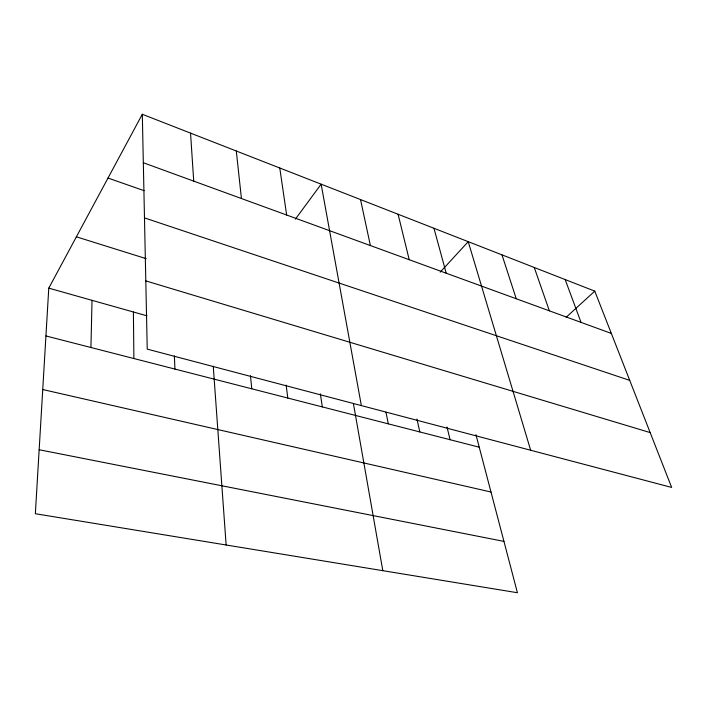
<?xml version="1.0" encoding="UTF-8"?>
<svg xmlns="http://www.w3.org/2000/svg" width="707" height="707" viewBox="0 0 707 707"><rect width="100%" height="100%" fill="white"/><g stroke="black" fill="none" stroke-linecap="round" stroke-linejoin="round"><path stroke-width="1.06" d="M90.929 347.508L92.034 300.342M142.31 114.269L147.233 349.125L671.65 487.432L594.773 291.134L142.31 114.269L48.774 288.147L35.35 513.724L517.418 592.731L475.944 434.664M295.393 219.135L321.137 184.174L361.357 405.597M440.196 272.16L468.228 241.67L530.665 450.253M566.148 317.284L594.773 291.134M39.159 449.74L503.941 541.394M42.738 389.53L490.994 492.019M45.928 335.949L479.231 447.195M48.774 288.147L146.95 315.817M145.801 280.9L650.166 432.587M76.383 236.827L146.216 258.674M144.484 217.889L629.725 380.384M108.003 178.049L144.166 190.696M143.327 162.743L611.334 333.43M565.167 279.557L581.039 322.374M534.262 267.485L549.366 310.824M501.988 254.865L516.234 298.743M433.957 228.273L446.223 273.211M398.094 214.256L409.22 259.716M447.018 427.019L450.094 439.719M416.962 419.074L419.817 431.942M360.526 199.568L370.388 245.55M385.978 412.199L388.302 423.855M353.42 403.617L382.814 570.673M320.351 393.852L322.33 406.914M279.769 168.001L286.653 215.016M286.149 385.138L287.784 398.041M236.297 151.006L241.432 198.526M250.455 375.717L251.772 388.797M213.249 366.208L226.134 544.991M190.536 133.119L193.727 181.125M174.373 355.948L174.929 369.072M133.402 311.999L133.888 358.529"/></g></svg>
